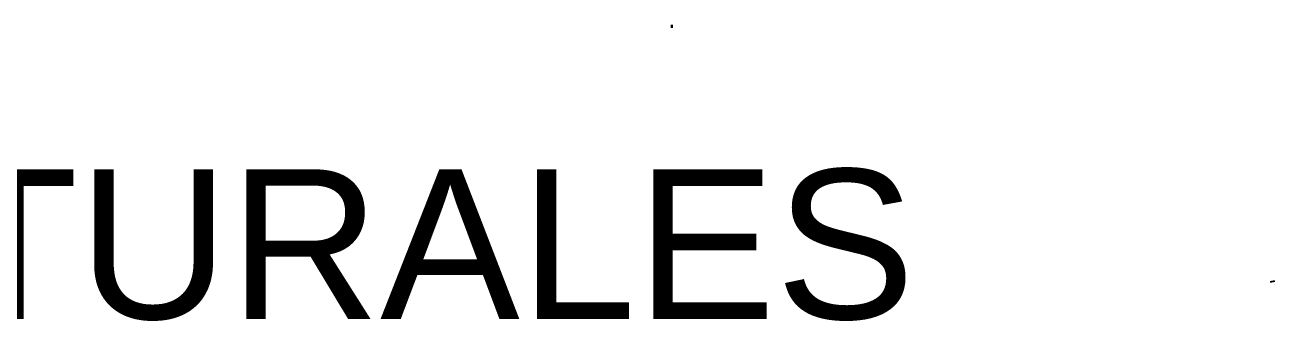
# Model space of a CAD drawing. Header units: millimetres. Extents: x -9559 to 23034, y -7226 to 22400.
# Drawn here: x 174.61 to 216.34, y -7.64 to 2.26 of the extents above; entities that cross this region are included whole.
import ezdxf
from ezdxf.enums import TextEntityAlignment as Align

# ---------------------------------------------------------------- set-up
doc = ezdxf.new("R2010")
doc.units = ezdxf.units.MM
doc.header["$LTSCALE"] = 0.02
doc.layers.add('A-PLAN-1', color=250, linetype='Continuous', lineweight=35)
doc.layers.add('ES-VIGAS', color=251, linetype='Continuous', lineweight=30)
doc.styles.add('CUADROS', font='arial.ttf')
doc.styles.get("Standard").update_dxf_attribs({"font": 'GOTHIC.TTF'})
doc.dimstyles.get("Standard").update_dxf_attribs({"dimtxt": 0.18, "dimasz": 0.18, "dimexe": 0.18, "dimexo": 0.0625, "dimgap": 0.09, "dimtad": 0, "dimzin": 3, "dimdsep": 46, "dimtxsty": 'Standard', "dimblk": 'ARCHTICK', "dimcen": 0.09, "dimadec": 0, "dimazin": 0, "dimtfac": 1, "dimtofl": 0, "dimtmove": 0, "dimatfit": 3, "dimldrblk": 'ARCHTICK', "dimfxl": 1, "dimtolj": 1, "dimtzin": 0, "dimarcsym": 0})

# ---------------------------------------------------------------- blocks, each defined once
blk = doc.blocks.new('_ArchTick')
at = {"color": 0, "linetype": 'ByBlock', "const_width": 0.15}
blk.add_lwpolyline([(-0.5, -0.5), (0.5, 0.5)], dxfattribs=at)

msp = doc.modelspace()

# ---------------------------------------------------------------- linework, layer by layer
at = {"layer": 'ES-VIGAS'}
msp.add_lwpolyline([(196.2, 2.155), (196.2, 2.255)], dxfattribs=at)

# ---------------------------------------------------------------- texts
at = {"style": 'CUADROS'}
msp.add_text('ESTRUCTURALES', height=5, dxfattribs=at).set_placement((173.864, -5.067), align=Align.MIDDLE_CENTER)

# ---------------------------------------------------------------- leaders
at = {"layer": 'A-PLAN-1', "lineweight": 9}
msp.add_leader([(216.193, -6.329), (216.343, -6.292)], dimstyle='Standard', override={"dimscale": 0.2, "dimasz": 0.2, "dimgap": 0.01, "dimtad": 0, "dimldrblk": 'DotSmall'}, dxfattribs=at)

doc.saveas('drawing.dxf')
